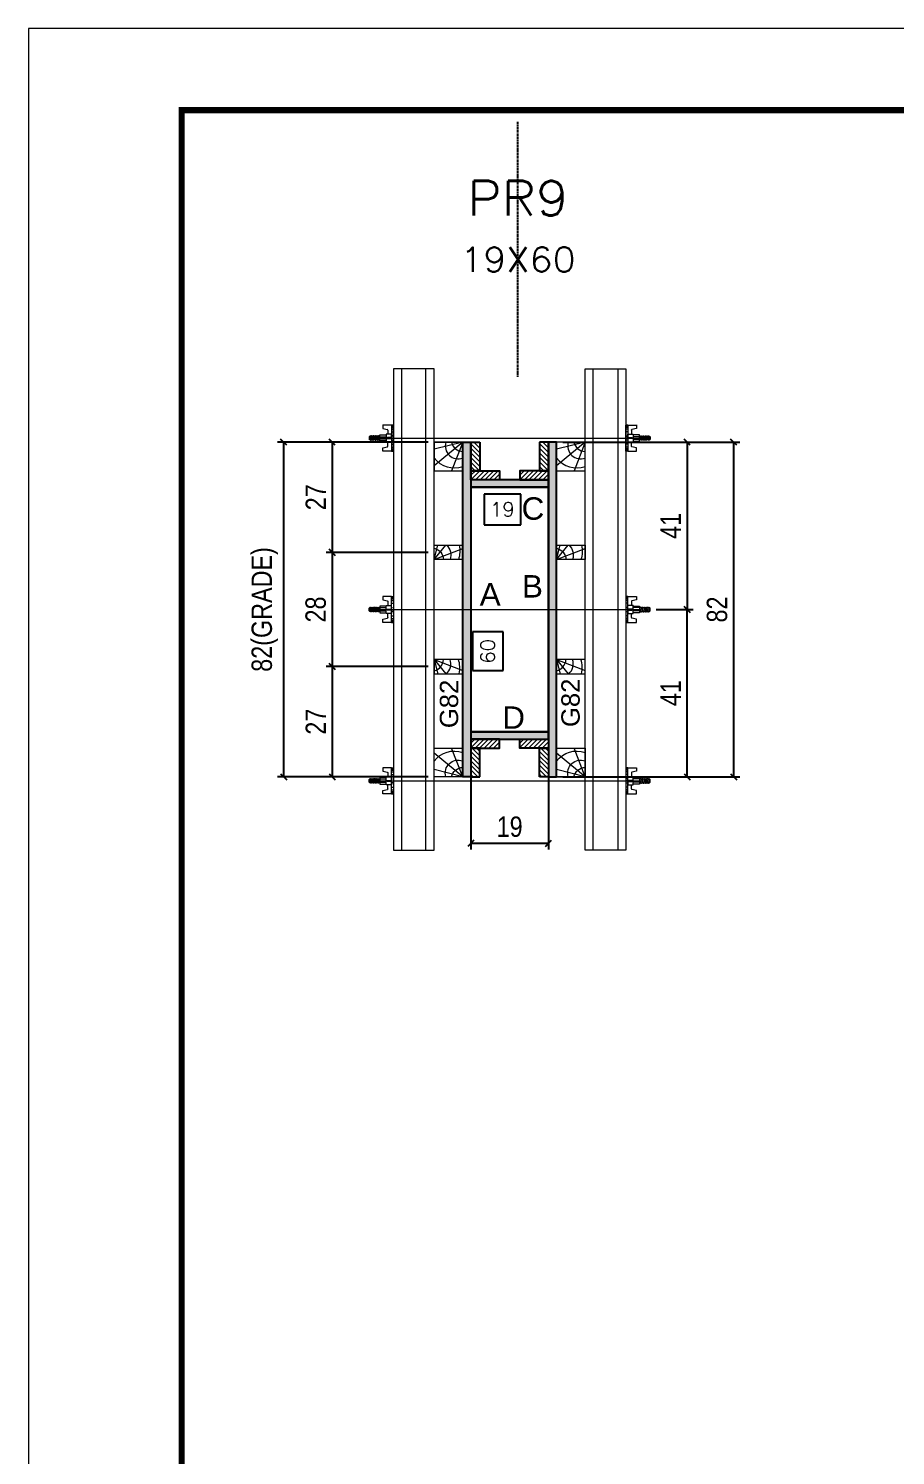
# Model space of a CAD drawing. Extents: x 2949 to 9230, y 1140 to 12527.
# Drawn here: x 7718 to 8142, y 4936 to 5635 of the extents above; entities that cross this region are included whole.
import ezdxf
from ezdxf.enums import TextEntityAlignment as Align

# ---------------------------------------------------------------- set-up
doc = ezdxf.new("R2010")
doc.units = 0
doc.linetypes.add('DASHED', pattern=[0.75, 0.5, -0.25])
doc.linetypes.add('HIDDEN', pattern=[0.375, 0.25, -0.125])
for name, color, linetype in [('CHAPA', 1, 'Continuous'), ('COTA', 241, 'Continuous'), ('MEIO_PONT', 93, 'Continuous'), ('Painéis', 200, 'Continuous'), ('SARRAFO', 251, 'Continuous'), ('Texto de Titulo', 7, 'Continuous'), ('Texto Qtd Sarr', 242, 'Continuous'), ('TEXTO_GERAL', 7, 'Continuous')]:
    doc.layers.add(name, color=color, linetype=linetype)
for name, color, linetype, lineweight in [('Folhas', 255, 'Continuous', 9), ('Hachura', 251, 'Continuous', 9), ('Madeira', 126, 'Continuous', 18), ('Perfil Metálico', 224, 'Continuous', 18), ('SARRAFO DE PRESSAO', 251, 'DASHED', 9), ('Texto Seção', 7, 'Continuous', 15)]:
    doc.layers.add(name, color=color, linetype=linetype, lineweight=lineweight)
doc.styles.add('ARIAL', font='arial.ttf')
doc.styles.add('COTA TECNICA 2X', font='techl___.ttf', dxfattribs={"height": 10})
doc.styles.add('ROMANS', font='romans.shx')
doc.styles.add('SANSSERIF', font='sas_____.pfb')
doc.dimstyles.new('SECAO PILAR', dxfattribs={"dimtxt": 10, "dimasz": 3, "dimexe": 3, "dimexo": 3, "dimgap": 3, "dimtad": 1, "dimdec": 1, "dimlfac": 0.5, "dimzin": 12, "dimdsep": 46, "dimtxsty": 'COTA TECNICA 2X', "dimblk1": 'OBLIQUE', "dimblk2": 'OBLIQUE', "dimsah": 1, "dimcen": 0.9, "dimclrd": 256, "dimclre": 256, "dimclrt": 256, "dimadec": 1, "dimazin": 3, "dimtfac": 1, "dimtdec": 1, "dimtmove": 0, "dimatfit": 3, "dimfxl": 1, "dimtolj": 1, "dimtzin": 12, "dimarcsym": 0})
doc.dimstyles.new('SECÇÃO 2', dxfattribs={"dimtxt": 7, "dimasz": 6, "dimexe": 0.18, "dimexo": 2, "dimgap": -4, "dimtad": 3, "dimdec": 1, "dimlfac": 0.5, "dimzin": 12, "dimdsep": 46, "dimtxsty": 'ROMANS', "dimblk": 'ARCHTICK', "dimcen": 0.09, "dimse1": 1, "dimse2": 1, "dimsd1": 1, "dimsd2": 1, "dimclrd": 180, "dimclre": 5, "dimclrt": 1, "dimadec": 0, "dimazin": 3, "dimtfac": 1, "dimtdec": 1, "dimtofl": 0, "dimtmove": 0, "dimatfit": 3, "dimldrblk": 'ARCHTICK', "dimfxl": 1, "dimtolj": 1, "dimtzin": 0, "dimarcsym": 0})
pattern_1 = [(135, (-14957.0793, 14771.414), (-1.12253202, -1.12253202), [])]
pattern_2 = [(135, (-14957.0793, 14556.414), (-1.12253202, -1.12253202), [])]

# ---------------------------------------------------------------- blocks, each defined once
blk = doc.blocks.new('9999999999')
at = {"layer": 'Folhas'}
blk.add_lwpolyline([(98138.98, 34190.21), (99623.98, 34190.21), (99623.98, 35240.21), (98138.98, 35240.21)], close=True, dxfattribs=at)
at = {"layer": 'Folhas', "color": 30, "const_width": 3}
blk.add_lwpolyline([(98213.98, 34230.21), (99583.98, 34230.21), (99583.98, 35200.21), (98213.98, 35200.21)], close=True, dxfattribs=at)
blk = doc.blocks.new('*D1221')
at = {"layer": 'COTA', "color": 180, "lineweight": -2, "transparency": 16777216}
for p, q in [((7950.1, 5339.47), (7935.1, 5339.47)), ((7935.1, 5339.47), (7935.1, 5320.47)), ((7950.1, 5320.47), (7950.1, 5339.47)), ((7935.1, 5320.47), (7950.1, 5320.47))]:
    blk.add_line(p, q, dxfattribs=at)
at = {"layer": 'Defpoints', "color": 0, "transparency": 16777216}
for p in [(7934.33, 5410.46), (7934.33, 5290.46), (7954.1, 5290.46)]:
    blk.add_point(p, dxfattribs=at)
at = {"layer": 'COTA', "color": 1, "transparency": 16777216, "insert": (7942.6, 5329.97), "char_height": 7, "attachment_point": 5, "rotation": 90, "style": 'ROMANS'}
blk.add_mtext('\\A1;60', dxfattribs=at)
blk = doc.blocks.new('_ArchTick')
at = {"color": 0, "linetype": 'ByBlock', "const_width": 0.15}
blk.add_lwpolyline([(-0.5, -0.5), (0.5, 0.5)], dxfattribs=at)
blk = doc.blocks.new('_Oblique')
at = {"color": 0, "linetype": 'ByBlock', "lineweight": -2}
blk.add_line((-0.5, -0.5), (0.5, 0.5), dxfattribs=at)
blk = doc.blocks.new('*D1222')
at = {"layer": 'COTA', "lineweight": -2, "transparency": 16777216}
for p, q in [((7979.33, 5432.46), (8066.1, 5432.46)), ((8063.1, 5432.46), (8063.1, 5268.46)), ((7979.33, 5268.46), (8066.1, 5268.46))]:
    blk.add_line(p, q, dxfattribs=at)
at = {"layer": 'Defpoints', "color": 0, "transparency": 16777216}
for p in [(7976.33, 5432.46), (7976.33, 5268.46), (8063.1, 5268.46)]:
    blk.add_point(p, dxfattribs=at)
at = {"layer": 'COTA', "lineweight": -2, "transparency": 16777216, "xscale": 3, "yscale": 3, "zscale": 3}
for p, rotation in [((8063.1, 5432.46), 90), ((8063.1, 5268.46), 270)]:
    blk.add_blockref('_Oblique', p, dxfattribs=dict(at, rotation=rotation))
at = {"layer": 'COTA', "transparency": 16777216, "insert": (8055.01, 5350.46), "char_height": 10, "attachment_point": 5, "rotation": 90, "style": 'COTA TECNICA 2X'}
blk.add_mtext('\\A1;82', dxfattribs=at)
blk = doc.blocks.new('*D1223')
at = {"layer": 'COTA', "lineweight": -2, "transparency": 16777216}
for p, q in [((8013.33, 5432.46), (8043.33, 5432.46)), ((8040.33, 5432.46), (8040.33, 5350.46)), ((8025.13, 5350.46), (8043.33, 5350.46))]:
    blk.add_line(p, q, dxfattribs=at)
at = {"layer": 'Defpoints', "color": 0, "transparency": 16777216}
for p in [(8010.33, 5432.46), (8022.13, 5350.46), (8040.33, 5350.46)]:
    blk.add_point(p, dxfattribs=at)
at = {"layer": 'COTA', "lineweight": -2, "transparency": 16777216, "xscale": 3, "yscale": 3, "zscale": 3}
for p, rotation in [((8040.33, 5432.46), 90), ((8040.33, 5350.46), 270)]:
    blk.add_blockref('_Oblique', p, dxfattribs=dict(at, rotation=rotation))
at = {"layer": 'COTA', "transparency": 16777216, "insert": (8032.26, 5391.46), "char_height": 10, "attachment_point": 5, "rotation": 90, "style": 'COTA TECNICA 2X'}
blk.add_mtext('\\A1;41', dxfattribs=at)
blk = doc.blocks.new('*D1224')
at = {"layer": 'COTA', "lineweight": -2, "transparency": 16777216}
for p, q in [((8025.13, 5350.46), (8043.33, 5350.46)), ((8040.33, 5268.46), (8040.33, 5350.46)), ((8013.33, 5268.46), (8043.33, 5268.46))]:
    blk.add_line(p, q, dxfattribs=at)
at = {"layer": 'Defpoints', "color": 0, "transparency": 16777216}
for p in [(8022.13, 5350.46), (8040.33, 5350.46), (8010.33, 5268.46)]:
    blk.add_point(p, dxfattribs=at)
at = {"layer": 'COTA', "lineweight": -2, "transparency": 16777216, "xscale": 3, "yscale": 3, "zscale": 3}
for p, rotation in [((8040.33, 5350.46), 90), ((8040.33, 5268.46), 270)]:
    blk.add_blockref('_Oblique', p, dxfattribs=dict(at, rotation=rotation))
at = {"layer": 'COTA', "transparency": 16777216, "insert": (8032.26, 5309.46), "char_height": 10, "attachment_point": 5, "rotation": 90, "style": 'COTA TECNICA 2X'}
blk.add_mtext('\\A1;41', dxfattribs=at)
blk = doc.blocks.new('*D1225')
at = {"layer": 'COTA', "color": 180, "lineweight": -2, "transparency": 16777216}
for p, q in [((7958.77, 5407.01), (7940.77, 5407.01)), ((7940.77, 5407.01), (7940.77, 5392.01)), ((7958.77, 5392.01), (7958.77, 5407.01)), ((7940.77, 5392.01), (7958.77, 5392.01))]:
    blk.add_line(p, q, dxfattribs=at)
at = {"layer": 'Defpoints', "color": 0, "transparency": 16777216}
for p in [(7934.33, 5410.46), (7972.33, 5410.46), (7972.33, 5388.01)]:
    blk.add_point(p, dxfattribs=at)
at = {"layer": 'COTA', "color": 1, "transparency": 16777216, "insert": (7949.77, 5399.51), "char_height": 7, "attachment_point": 5, "style": 'ROMANS'}
blk.add_mtext('\\A1;19', dxfattribs=at)
blk = doc.blocks.new('titulo1')
at = {"layer": 'Defpoints', "color": 252, "linetype": 'HIDDEN', "ltscale": 2}
blk.add_line((0, 0), (0, 125), dxfattribs=at)
at = {"layer": 'Defpoints', "style": 'ROMANS', "oblique": 15}
blk.add_attdef('FOLHA', text='', height=10, dxfattribs=at).set_placement((0, 15.58), align=Align.MIDDLE_CENTER)
at = {"layer": 'Texto Qtd Sarr', "color": 3, "style": 'ROMANS', "oblique": 15}
for tag, height, p in [('TITULO', 17, (0, 71.45)), ('SEÇÃO', 12, (0, 41.55))]:
    blk.add_attdef(tag, text='', height=height, dxfattribs=at).set_placement(p, align=Align.MIDDLE_CENTER)
blk = doc.blocks.new('PONTALETE')
at = {"layer": 'Madeira'}
for q in [(2.71, 7), (7, 5.76), (7, 1.74)]:
    blk.add_line((0, 0), q, dxfattribs=at)
blk.add_lwpolyline([(0, 0), (7, 0), (7, 7), (0, 7)], close=True, dxfattribs=at)
for centre, radius, start, end in [((2.04, 0.06), 6.23, 37.2818, 109.0913), ((1.09, 0.9), 3.19, 343.603, 109.9847), ((-0.21, -0.78), 3.09, 14.6322, 86.0383)]:
    blk.add_arc(centre, radius, start, end, dxfattribs=at)
blk = doc.blocks.new('*D1226')
at = {"layer": 'COTA', "lineweight": -2, "transparency": 16777216}
for p, q in [((7913.33, 5432.46), (7839.55, 5432.46)), ((7842.55, 5432.46), (7842.55, 5268.46)), ((7913.33, 5268.46), (7839.55, 5268.46))]:
    blk.add_line(p, q, dxfattribs=at)
at = {"layer": 'Defpoints', "color": 0, "transparency": 16777216}
for p in [(7916.33, 5432.46), (7842.55, 5268.46), (7916.33, 5268.46)]:
    blk.add_point(p, dxfattribs=at)
at = {"layer": 'COTA', "lineweight": -2, "transparency": 16777216, "xscale": 3, "yscale": 3, "zscale": 3}
for p, rotation in [((7842.55, 5432.46), 90), ((7842.55, 5268.46), 270)]:
    blk.add_blockref('_Oblique', p, dxfattribs=dict(at, rotation=rotation))
at = {"layer": 'COTA', "transparency": 16777216, "insert": (7833.33, 5350.46), "char_height": 10, "attachment_point": 5, "rotation": 90, "style": 'COTA TECNICA 2X'}
blk.add_mtext('\\A1;82(GRADE)', dxfattribs=at)
blk = doc.blocks.new('MEIO PONTALETE')
at = {"layer": 'Madeira'}
for q in [(2.71, 7), (3.5, 2.88), (3.5, 0.87)]:
    blk.add_line((0, 0), q, dxfattribs=at)
blk.add_lwpolyline([(0, 0), (3.5, 0), (3.5, 7), (0, 7)], close=True, dxfattribs=at)
for centre, radius, start, end in [((2.04, 0.06), 6.23, 76.4499, 109.0913), ((1.09, 0.9), 3.19, 40.9063, 109.9847), ((-0.21, -0.78), 3.09, 14.6322, 86.0383)]:
    blk.add_arc(centre, radius, start, end, dxfattribs=at)
blk = doc.blocks.new('*D1227')
at = {"layer": 'COTA', "lineweight": -2, "transparency": 16777216}
for p, q in [((7913.33, 5322.46), (7863.39, 5322.46)), ((7866.39, 5322.46), (7866.39, 5268.46)), ((7913.33, 5268.46), (7863.39, 5268.46))]:
    blk.add_line(p, q, dxfattribs=at)
at = {"layer": 'Defpoints', "color": 0, "transparency": 16777216}
for p in [(7916.33, 5322.46), (7866.39, 5268.46), (7916.33, 5268.46)]:
    blk.add_point(p, dxfattribs=at)
at = {"layer": 'COTA', "lineweight": -2, "transparency": 16777216, "xscale": 3, "yscale": 3, "zscale": 3}
for p, rotation in [((7866.39, 5322.46), 90), ((7866.39, 5268.46), 270)]:
    blk.add_blockref('_Oblique', p, dxfattribs=dict(at, rotation=rotation))
at = {"layer": 'COTA', "transparency": 16777216, "insert": (7858.32, 5295.46), "char_height": 10, "attachment_point": 5, "rotation": 90, "style": 'COTA TECNICA 2X'}
blk.add_mtext('\\A1;27', dxfattribs=at)
blk = doc.blocks.new('C')
at = {"layer": 'Hachura', "color": 0}
for p, q in [((0, 3.22), (0, -3.22)), ((0.45, 3.22), (0, 3.22)), ((0.46, 3.16), (0, 3.16)), ((0.46, 3.05), (0, 3.05)), ((0.46, 2.88), (0, 2.88)), ((0, 2.75), (0, -1.16)), ((0.46, 2.65), (0, 2.65)), ((0.46, 2.23), (0, 2.23)), ((0.46, 1.51), (0, 1.51)), ((0.39, 0.49), (0.17, 0.49)), ((0.45, -3.23), (0.45, 3.22)), ((0.45, 3.22), (2.58, 3.22)), ((1.74, 0.97), (0.45, 0.97)), ((1.45, 0.1), (0.45, 0.1)), ((1.35, 1.94), (1.35, 0.96)), ((2.58, 2.39), (1.47, 2.09)), ((1.74, -0.97), (1.74, 0.97)), ((1.74, 0.97), (1.74, 0.84)), ((1.74, 0.97), (1.74, 0.84)), ((1.74, 0.84), (3.35, 0.84)), ((3.35, 0.45), (1.74, 0.45)), ((2.58, 3.22), (2.58, 2.39)), ((3.32, 0.84), (3.32, -0.84)), ((3.35, 0.84), (3.35, -0.84)), ((3.68, 0.45), (3.35, 0.45)), ((3.84, -0.52), (3.35, 0.45)), ((3.35, 0.06), (3.67, -0.57)), ((3.68, 0.45), (4.16, -0.52)), ((3.72, 0.5), (4.25, -0.57)), ((4.37, -0.55), (3.83, 0.53)), ((4.15, 0.45), (3.93, 0.45)), ((4.42, -0.52), (3.93, 0.45)), ((4.15, 0.45), (4.26, 0.45)), ((4.26, 0.45), (4.74, -0.52)), ((4.3, 0.5), (4.83, -0.57)), ((4.95, -0.55), (4.41, 0.53)), ((4.51, 0.45), (4.84, 0.45)), ((5, -0.52), (4.51, 0.45)), ((4.84, 0.45), (5.32, -0.52)), ((4.88, 0.5), (5.41, -0.57)), ((5.53, -0.55), (4.99, 0.53)), ((5.58, -0.52), (5.09, 0.45)), ((5.42, 0.45), (5.09, 0.45)), ((5.58, -0.52), (5.09, 0.45)), ((5.42, 0.45), (5.74, -0.19)), ((5.46, 0.5), (5.74, -0.07)), ((5.74, 0.19), (5.57, 0.53)), ((5.74, 0.32), (5.68, 0.45)), ((5.68, 0.45), (5.74, 0.45)), ((5.74, 0.45), (5.9, 0.29)), ((5.74, 0.45), (5.74, -0.52)), ((5.9, -0.36), (5.9, 0.29)), ((0.45, 0), (0, 0)), ((0.46, -1.52), (0, -1.52)), ((0.46, -2.23), (0, -2.23)), ((0.46, -2.65), (0, -2.65)), ((0.46, -2.88), (0, -2.88)), ((0.46, -3.05), (0, -3.05)), ((0.46, -3.16), (0, -3.16)), ((0, -3.22), (2.57, -3.22)), ((0.08, -0.48), (0.29, -0.48)), ((0.29, -0.48), (0.4, -0.48)), ((0.45, 0), (0.45, -0.97)), ((0.45, -0.16), (1.45, -0.16)), ((0.45, -0.65), (0.45, -0.32)), ((0.45, -3.23), (0.45, -0.65)), ((0.45, -0.97), (1.74, -0.97)), ((1.35, -1.94), (1.35, -0.97)), ((2.58, -2.39), (1.47, -2.1)), ((3.35, -0.32), (1.74, -0.32)), ((3.35, -0.84), (1.74, -0.84)), ((2.58, -3.23), (2.58, -2.39)), ((3.35, -0.07), (3.58, -0.52)), ((3.35, -0.52), (3.58, -0.52)), ((3.84, -0.52), (4.16, -0.52)), ((4.42, -0.52), (4.74, -0.52)), ((4.63, -0.52), (4.74, -0.52)), ((5, -0.52), (5.32, -0.52)), ((5.58, -0.52), (5.74, -0.52)), ((5.74, -0.52), (5.9, -0.36)), ((5.74, -0.52), (5.74, -0.52))]:
    blk.add_line(p, q, dxfattribs=at)
for centre, radius, start, end in [((1.52, 1.94), 0.161, 104.7436, 180), ((1.44, -0.03), 0.129, 272.695, 87.305), ((3.81, 0.39), 0.143, 25.5688, 154.4312), ((4.39, 0.39), 0.143, 25.5688, 154.4312), ((4.97, 0.39), 0.143, 25.5688, 154.4312), ((5.55, 0.39), 0.143, 25.5688, 154.4312), ((0.17, -0.37), 0.174, 221.744, 317.8592), ((1.52, -1.94), 0.161, 180, 255.2564), ((3.71, -0.4), 0.174, 222.1408, 318.256), ((4.29, -0.4), 0.174, 222.1408, 318.256), ((4.87, -0.4), 0.174, 222.1408, 318.256), ((5.45, -0.4), 0.174, 222.1408, 318.256), ((5.61, -0.4), 0.174, 317.8592, 318.256)]:
    blk.add_arc(centre, radius, start, end, dxfattribs=at)
blk = doc.blocks.new('*D1228')
at = {"layer": 'COTA', "lineweight": -2, "transparency": 16777216}
for p, q in [((7913.33, 5432.46), (7863.39, 5432.46)), ((7866.39, 5432.46), (7866.39, 5378.46)), ((7913.33, 5378.46), (7863.39, 5378.46))]:
    blk.add_line(p, q, dxfattribs=at)
at = {"layer": 'Defpoints', "color": 0, "transparency": 16777216}
for p in [(7916.33, 5432.46), (7866.39, 5378.46), (7916.33, 5378.46)]:
    blk.add_point(p, dxfattribs=at)
at = {"layer": 'COTA', "lineweight": -2, "transparency": 16777216, "xscale": 3, "yscale": 3, "zscale": 3}
for p, rotation in [((7866.39, 5432.46), 90), ((7866.39, 5378.46), 270)]:
    blk.add_blockref('_Oblique', p, dxfattribs=dict(at, rotation=rotation))
at = {"layer": 'COTA', "transparency": 16777216, "insert": (7858.32, 5405.46), "char_height": 10, "attachment_point": 5, "rotation": 90, "style": 'COTA TECNICA 2X'}
blk.add_mtext('\\A1;27', dxfattribs=at)
blk = doc.blocks.new('*D1229')
at = {"layer": 'COTA', "lineweight": -2, "transparency": 16777216}
for p, q in [((7913.33, 5378.46), (7863.39, 5378.46)), ((7866.39, 5378.46), (7866.39, 5322.46)), ((7913.33, 5322.46), (7863.39, 5322.46))]:
    blk.add_line(p, q, dxfattribs=at)
at = {"layer": 'Defpoints', "color": 0, "transparency": 16777216}
for p in [(7916.33, 5378.46), (7866.39, 5322.46), (7916.33, 5322.46)]:
    blk.add_point(p, dxfattribs=at)
at = {"layer": 'COTA', "lineweight": -2, "transparency": 16777216, "xscale": 3, "yscale": 3, "zscale": 3}
for p, rotation in [((7866.39, 5378.46), 90), ((7866.39, 5322.46), 270)]:
    blk.add_blockref('_Oblique', p, dxfattribs=dict(at, rotation=rotation))
at = {"layer": 'COTA', "transparency": 16777216, "insert": (7858.3, 5350.46), "char_height": 10, "attachment_point": 5, "rotation": 90, "style": 'COTA TECNICA 2X'}
blk.add_mtext('\\A1;28', dxfattribs=at)
blk = doc.blocks.new('*D1950')
at = {"layer": 'COTA', "lineweight": -2, "transparency": 16777216}
for p, q in [((7934.33, 5283.86), (7934.33, 5232.82)), ((7972.33, 5283.86), (7972.33, 5232.82)), ((7934.33, 5235.82), (7972.33, 5235.82))]:
    blk.add_line(p, q, dxfattribs=at)
at = {"layer": 'Defpoints', "color": 0, "transparency": 16777216}
for p in [(7934.33, 5286.86), (7972.33, 5286.86), (7972.33, 5235.82)]:
    blk.add_point(p, dxfattribs=at)
at = {"layer": 'COTA', "lineweight": -2, "transparency": 16777216, "xscale": 3, "yscale": 3, "zscale": 3, "rotation": 180}
blk.add_blockref('_Oblique', (7934.33, 5235.82), dxfattribs=at)
at = {"layer": 'COTA', "lineweight": -2, "transparency": 16777216, "xscale": 3, "yscale": 3, "zscale": 3}
blk.add_blockref('_Oblique', (7972.33, 5235.82), dxfattribs=at)
at = {"layer": 'COTA', "transparency": 16777216, "insert": (7953.33, 5243.91), "char_height": 10, "attachment_point": 5, "style": 'COTA TECNICA 2X'}
blk.add_mtext('\\A1;19', dxfattribs=at)

msp = doc.modelspace()

# ---------------------------------------------------------------- hatches: boundary and pattern name
at = {"layer": 'Hachura'}
h = msp.add_hatch(color=256, dxfattribs=at)
h.dxf.hatch_style = 1
h.paths.add_polyline_path([(7934.33, 5268.46), (7930.33, 5268.46), (7930.33, 5432.46), (7934.33, 5432.46)])
h = msp.add_hatch(color=256, dxfattribs=at)
h.dxf.hatch_style = 1
h.paths.add_polyline_path([(7934.33, 5268.46), (7930.33, 5268.46), (7930.33, 5432.46), (7934.33, 5432.46)])
h = msp.add_hatch(dxfattribs=at)
h.set_pattern_fill('ANSI31', color=256, scale=0.5, angle=90, style=0)
h.set_pattern_definition(pattern_2)
h.paths.add_polyline_path([(7934.33, 5418.46), (7938.73, 5418.46), (7938.73, 5432.46), (7934.33, 5432.46)])
h = msp.add_hatch(dxfattribs=at)
h.set_pattern_fill('ANSI31', color=256, scale=0.5, angle=90, style=0)
h.set_pattern_definition(pattern_2)
h.paths.add_polyline_path([(7972.33, 5418.46), (7967.93, 5418.46), (7967.93, 5432.46), (7972.33, 5432.46)])
h = msp.add_hatch(color=256, dxfattribs=at)
h.dxf.hatch_style = 1
h.paths.add_polyline_path([(7972.33, 5268.46), (7976.33, 5268.46), (7976.33, 5432.46), (7972.33, 5432.46)])
h = msp.add_hatch(color=256, dxfattribs=at)
h.dxf.hatch_style = 1
h.paths.add_polyline_path([(7972.33, 5268.46), (7976.33, 5268.46), (7976.33, 5432.46), (7972.33, 5432.46)])
h = msp.add_hatch(dxfattribs=at)
h.set_pattern_fill('ANSI31', color=256, scale=0.5, style=0)
h.set_pattern_definition([(45, (17108.2807, 28343.4703), (-1.12253202, 1.12253202), [])])
h.paths.add_polyline_path([(7948.33, 5414.06), (7948.33, 5418.46), (7934.33, 5418.46), (7934.33, 5414.06)])
h = msp.add_hatch(dxfattribs=at)
h.set_pattern_fill('ANSI31', color=256, scale=0.5, style=0)
h.set_pattern_definition([(45, (17096.2807, 28343.4703), (-1.12253202, 1.12253202), [])])
h.paths.add_polyline_path([(7958.33, 5414.06), (7958.33, 5418.46), (7972.33, 5418.46), (7972.33, 5414.06)])
h = msp.add_hatch(color=256, dxfattribs=at)
h.dxf.hatch_style = 1
h.paths.add_polyline_path([(7934.33, 5414.06), (7934.33, 5410.46), (7972.33, 5410.46), (7972.33, 5414.06)])
h = msp.add_hatch(color=256, dxfattribs=at)
h.dxf.hatch_style = 1
h.paths.add_polyline_path([(7934.33, 5414.06), (7934.33, 5410.46), (7972.33, 5410.46), (7972.33, 5414.06)])
h = msp.add_hatch(color=256, dxfattribs=at)
h.dxf.hatch_style = 1
h.paths.add_polyline_path([(7934.33, 5290.46), (7934.33, 5286.86), (7972.33, 5286.86), (7972.33, 5290.46)])
h = msp.add_hatch(color=256, dxfattribs=at)
h.dxf.hatch_style = 1
h.paths.add_polyline_path([(7934.33, 5290.46), (7934.33, 5286.86), (7972.33, 5286.86), (7972.33, 5290.46)])
h = msp.add_hatch(dxfattribs=at)
h.set_pattern_fill('ANSI31', color=256, scale=0.5, style=0)
h.set_pattern_definition([(45, (17108.2807, 28389.4703), (-1.12253202, 1.12253202), [])])
h.paths.add_polyline_path([(7948.33, 5286.86), (7948.33, 5282.46), (7934.33, 5282.46), (7934.33, 5286.86)])
h = msp.add_hatch(dxfattribs=at)
h.set_pattern_fill('ANSI31', color=256, scale=0.5, angle=90, style=0)
h.set_pattern_definition(pattern_1)
h.paths.add_polyline_path([(7934.33, 5282.46), (7938.73, 5282.46), (7938.73, 5268.46), (7934.33, 5268.46)])
h = msp.add_hatch(dxfattribs=at)
h.set_pattern_fill('ANSI31', color=256, scale=0.5, style=0)
h.set_pattern_definition([(45, (17096.2807, 28389.4703), (-1.12253202, 1.12253202), [])])
h.paths.add_polyline_path([(7958.33, 5286.86), (7958.33, 5282.46), (7972.33, 5282.46), (7972.33, 5286.86)])
h = msp.add_hatch(dxfattribs=at)
h.set_pattern_fill('ANSI31', color=256, scale=0.5, angle=90, style=0)
h.set_pattern_definition(pattern_1)
h.paths.add_polyline_path([(7972.33, 5282.46), (7967.93, 5282.46), (7967.93, 5268.46), (7972.33, 5268.46)])

# ---------------------------------------------------------------- linework, layer by layer
at = {"layer": 'CHAPA'}
for points in [[(7934.33, 5268.46), (7930.33, 5268.46), (7930.33, 5432.46), (7934.33, 5432.46)], [(7934.33, 5268.46), (7930.33, 5268.46), (7930.33, 5432.46), (7934.33, 5432.46)], [(7972.33, 5268.46), (7976.33, 5268.46), (7976.33, 5432.46), (7972.33, 5432.46)], [(7972.33, 5268.46), (7976.33, 5268.46), (7976.33, 5432.46), (7972.33, 5432.46)], [(7934.33, 5414.06), (7934.33, 5410.46), (7972.33, 5410.46), (7972.33, 5414.06)], [(7934.33, 5414.06), (7934.33, 5410.46), (7972.33, 5410.46), (7972.33, 5414.06)], [(7934.33, 5290.46), (7934.33, 5286.86), (7972.33, 5286.86), (7972.33, 5290.46)], [(7934.33, 5290.46), (7934.33, 5286.86), (7972.33, 5286.86), (7972.33, 5290.46)]]:
    msp.add_lwpolyline(points, close=True, dxfattribs=at)
at = {"layer": 'Hachura'}
for p, q in [((7885.53, 5434.46), (8017.33, 5434.47)), ((7885.53, 5350.46), (8017.33, 5350.45)), ((7885.53, 5266.46), (8017.33, 5266.45))]:
    msp.add_line(p, q, dxfattribs=at)
at = {"layer": 'Madeira'}
for points in [[(7930.33, 5268.46), (7916.33, 5268.46), (7916.33, 5432.46), (7930.33, 5432.46)], [(7976.33, 5268.46), (7990.33, 5268.46), (7990.33, 5432.46), (7976.33, 5432.46)]]:
    msp.add_lwpolyline(points, close=True, dxfattribs=at)
at = {"layer": 'Painéis'}
msp.add_lwpolyline([(7972.33, 5410.46), (7934.33, 5410.46), (7934.33, 5290.46), (7972.33, 5290.46)], close=True, dxfattribs=at)
at = {"layer": 'Perfil Metálico'}
for points in [[(7896.33, 5232.46), (7916.33, 5232.46), (7916.33, 5468.46), (7896.33, 5468.46)], [(7912.33, 5468.46), (7900.33, 5468.46), (7900.33, 5232.46), (7912.33, 5232.46)], [(8010.33, 5232.46), (7990.33, 5232.46), (7990.33, 5468.46), (8010.33, 5468.46)], [(7994.33, 5468.46), (8006.33, 5468.46), (8006.33, 5232.46), (7994.33, 5232.46)]]:
    msp.add_lwpolyline(points, close=True, dxfattribs=at)
at = {"layer": 'SARRAFO'}
for points in [[(7938.73, 5432.46), (7938.73, 5418.46), (7934.33, 5418.46), (7934.33, 5432.46)], [(7967.93, 5432.46), (7967.93, 5418.46), (7972.33, 5418.46), (7972.33, 5432.46)], [(7934.33, 5418.46), (7948.33, 5418.46), (7948.33, 5414.06), (7934.33, 5414.06)], [(7972.33, 5418.46), (7958.33, 5418.46), (7958.33, 5414.06), (7972.33, 5414.06)], [(7934.33, 5282.46), (7948.33, 5282.46), (7948.33, 5286.86), (7934.33, 5286.86)], [(7938.73, 5268.46), (7938.73, 5282.46), (7934.33, 5282.46), (7934.33, 5268.46)], [(7972.33, 5282.46), (7958.33, 5282.46), (7958.33, 5286.86), (7972.33, 5286.86)], [(7967.93, 5268.46), (7967.93, 5282.46), (7972.33, 5282.46), (7972.33, 5268.46)]]:
    msp.add_lwpolyline(points, close=True, dxfattribs=at)

# ---------------------------------------------------------------- block references
at = {"layer": 'Hachura', "linetype": 'Continuous', "yscale": 2, "zscale": 2, "rotation": 180}
for p, xscale in [((7896.33, 5434.46), 2), ((8010.33, 5434.46), -2)]:
    msp.add_blockref('C', p, dxfattribs=dict(at, xscale=xscale))
at = {"layer": 'Hachura', "linetype": 'Continuous', "yscale": 2, "zscale": 2}
for p, xscale in [((7896.33, 5350.46), -2), ((8010.33, 5350.46), 2), ((7896.33, 5266.46), -2), ((8010.33, 5266.46), 2)]:
    msp.add_blockref('C', p, dxfattribs=dict(at, xscale=xscale))
at = {"layer": 'MEIO_PONT'}
for name, p, xscale, yscale, zscale, rotation in [('PONTALETE', (7930.33, 5432.46), 2, 2, 2, 180), ('PONTALETE', (7990.33, 5432.46), 2, 2, 2, 180), ('MEIO PONTALETE', (7916.33, 5374.96), -1.999999997962732, 1.999999997962732, 1.999999997962732, 270), ('MEIO PONTALETE', (7976.33, 5374.96), -1.999999997962732, 1.999999997962732, 1.999999997962732, 270), ('MEIO PONTALETE', (7916.33, 5325.96), 1.999999997962732, 1.999999997962732, 1.999999997962732, 270), ('MEIO PONTALETE', (7976.33, 5325.96), 1.999999997962732, 1.999999997962732, 1.999999997962732, 270)]:
    msp.add_blockref(name, p, dxfattribs=dict(at, xscale=xscale, yscale=yscale, zscale=zscale, rotation=rotation))
at = {"layer": 'MEIO_PONT', "xscale": -2, "yscale": 2, "zscale": 2}
for p in [(7930.33, 5268.46), (7990.33, 5268.46)]:
    msp.add_blockref('PONTALETE', p, dxfattribs=at)
at = {"layer": 'SARRAFO DE PRESSAO', "color": 6, "linetype": 'ByBlock'}
msp.add_blockref('9999999999', (-90421.44, -29604.92), dxfattribs=at)
at = {"layer": 'Texto Seção'}
ref = msp.add_blockref('titulo1', (7957.39, 5464.57), dxfattribs=at)
ref.add_attrib('TITULO', 'PR9', dxfattribs={"layer": 'Texto de Titulo', "color": 7, "height": 17, "style": 'ROMANS', "width": 1.1}).set_placement((7957.39, 5552.07), align=Align.MIDDLE_CENTER)
ref.add_attrib('SEÇÃO', '19X60', dxfattribs={"layer": 'Texto de Titulo', "color": 7, "height": 12, "style": 'ROMANS', "width": 1.1}).set_placement((7957.39, 5522.07), align=Align.MIDDLE_CENTER)

# ---------------------------------------------------------------- texts
at = {"layer": 'TEXTO_GERAL', "style": 'ARIAL'}
for s, p in [('C', (7964.74, 5399.96)), ('B', (7964.5, 5361.82)), ('A', (7943.79, 5357.91)), ('D', (7955.29, 5297.46))]:
    msp.add_text(s, height=11, dxfattribs=at).set_placement(p, align=Align.MIDDLE_CENTER)
at = {"layer": 'TEXTO_GERAL', "color": 0, "linetype": 'Continuous', "style": 'SANSSERIF'}
for p in [(7923.6, 5292.27), (7983.16, 5292.82)]:
    msp.add_text('G82', height=9, rotation=90, dxfattribs=at).set_placement(p, align=Align.MIDDLE_LEFT)

# ---------------------------------------------------------------- dimensions: what is measured, and where the dimension line sits
at = {"layer": 'COTA'}
dim = msp.add_linear_dim(base=(7842.55, 5268.46), p1=(7916.33, 5432.46), p2=(7916.33, 5268.46), angle=270, text='<>(GRADE)', dimstyle='SECAO PILAR', dxfattribs=at)
dim.commit()
dim.dimension.update_dxf_attribs({"geometry": '*D1226', "text_midpoint": (7833.33, 5350.46)})
for base, p1, p2, angle, picture, middle in [((7866.39, 5378.46), (7916.33, 5432.46), (7916.33, 5378.46), 270, '*D1228', (7858.32, 5405.46)), ((8063.1, 5268.46), (7976.33, 5432.46), (7976.33, 5268.46), 270, '*D1222', (8055.01, 5350.46)), ((8040.33, 5350.46), (8010.33, 5432.46), (8022.13, 5350.46), 270, '*D1223', (8032.26, 5391.46)), ((7866.39, 5322.46), (7916.33, 5378.46), (7916.33, 5322.46), 270, '*D1229', (7858.3, 5350.46)), ((8040.33, 5350.46), (8010.33, 5268.46), (8022.13, 5350.46), 90, '*D1224', (8032.26, 5309.46)), ((7866.39, 5268.46), (7916.33, 5322.46), (7916.33, 5268.46), 270, '*D1227', (7858.32, 5295.46))]:
    dim = msp.add_linear_dim(base=base, p1=p1, p2=p2, angle=angle, dimstyle='SECAO PILAR', dxfattribs=at)
    dim.commit()
    dim.dimension.update_dxf_attribs({"geometry": picture, "text_midpoint": middle})
dim = msp.add_linear_dim(base=(7954.1, 5290.46), p1=(7934.33, 5410.46), p2=(7934.33, 5290.46), angle=270, dimstyle='SECÇÃO 2', dxfattribs=at)
dim.commit()
dim.dimension.update_dxf_attribs({"geometry": '*D1221', "text_midpoint": (7954.1, 5329.97), "dimtype": 160})
dim = msp.add_linear_dim(base=(7972.33, 5388.01), p1=(7934.33, 5410.46), p2=(7972.33, 5410.46), dimstyle='SECÇÃO 2', dxfattribs=at)
dim.commit()
dim.dimension.update_dxf_attribs({"geometry": '*D1225', "text_midpoint": (7949.77, 5388.01), "dimtype": 160})
dim = msp.add_linear_dim(base=(7972.33, 5235.82), p1=(7934.33, 5286.86), p2=(7972.33, 5286.86), dimstyle='SECAO PILAR', dxfattribs=at)
dim.commit()
dim.dimension.update_dxf_attribs({"geometry": '*D1950', "text_midpoint": (7953.33, 5243.91)})

doc.saveas('drawing.dxf')
